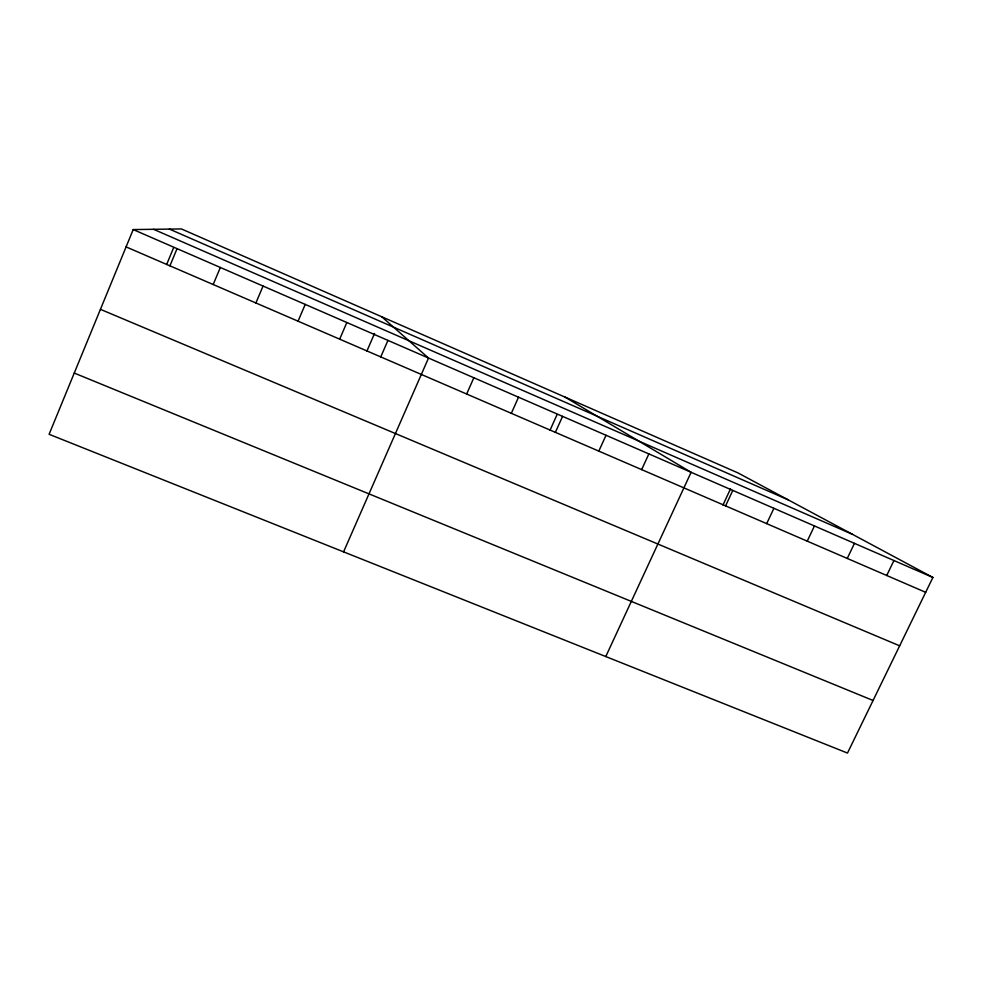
<?xml version="1.0" encoding="UTF-8"?>
<svg xmlns="http://www.w3.org/2000/svg" width="982" height="982" viewBox="0 0 982 982"><rect width="100%" height="100%" fill="white"/><g stroke="black" fill="none" stroke-linecap="round" stroke-linejoin="round"><path stroke-width="1.47" d="M133.208 229.567L49.1 434.29L847.491 753.059L932.9 577.477L737.973 472.907L181.4 228.941L133.208 229.567L932.9 577.477M166.633 264.539L173.63 247.66M169.923 265.827L177.055 248.642M213.192 284.522L220.336 267.472M255.909 302.972L263.053 286.057M298.062 321.188L305.218 304.395M339.674 339.171L346.842 322.513M366.912 351.065L374.547 333.438M380.758 356.92L387.939 340.386M343.577 551.859L428.52 358.037L381.765 316.769M466.646 394.015L473.84 377.763M511.327 413.324L518.521 397.207M549.969 430.362L557.125 414.465M555.382 432.35L562.588 416.368M598.811 451.119L606.029 435.272M641.651 469.617L648.869 453.905M605.784 656.553L691.119 472.293L564.957 397.059M722.948 505.079L730.534 488.815M725.575 505.877L732.793 490.423M766.684 523.627L773.902 508.308M807.229 541.156L814.459 525.947M847.245 558.439L854.463 543.353M886.721 575.489L893.939 560.538M74.251 373.062L873.072 700.485M100.434 309.342L899.659 645.825M126.089 246.899L925.682 592.318M153.56 229.297L852.462 534.331M169.395 229.088L788.006 499.74"/></g></svg>
